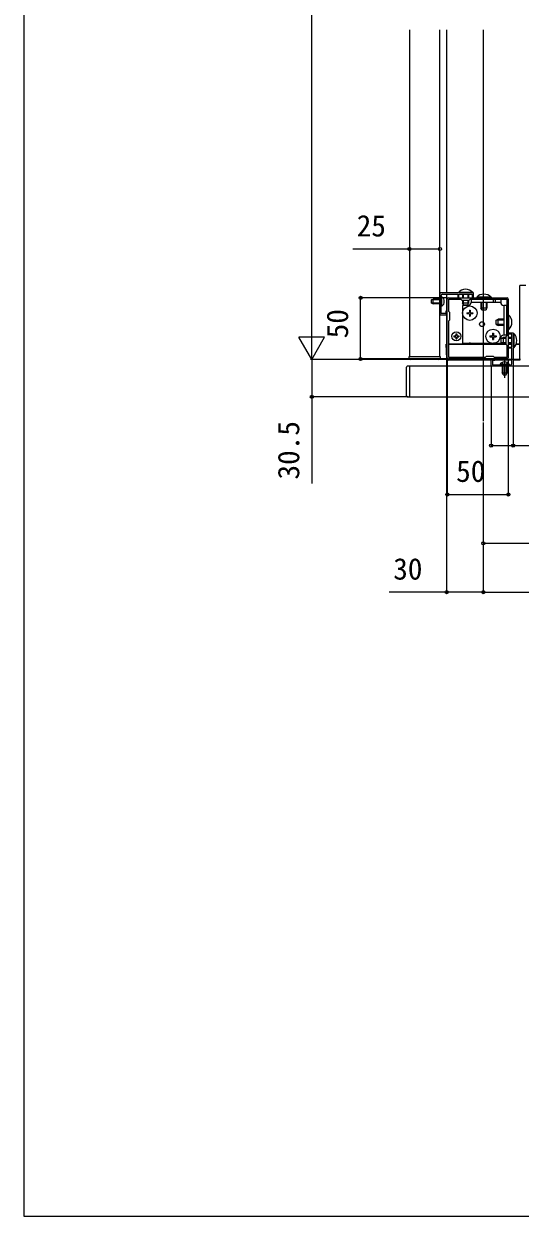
# Model space of a CAD drawing. Units: millimetres, scale not verified. Extents: x -1050 to 1050, y -1565 to 1556.
# Drawn here: x -1050 to -643, y -1565 to -589 of the extents above; entities that cross this region are included whole.
import ezdxf
from ezdxf.enums import TextEntityAlignment as Align

# ---------------------------------------------------------------- set-up
doc = ezdxf.new("R2010")
doc.units = ezdxf.units.MM
doc.header["$LTSCALE"] = 8
for name, color, linetype in [('0-3_YKK_11', 7, 'Continuous'), ('0-4_YKK_12', 2, 'Continuous'), ('0-5_YKK_13', 4, 'Continuous'), ('0-6_YKK_D', 6, 'Continuous'), ('0-7_YKK_ZWAK', 7, 'Continuous')]:
    doc.layers.add(name, color=color, linetype=linetype)
doc.styles.add('ＭＳ ゴシック', font='')
doc.styles.get('ＭＳ ゴシック').set_extended_font_data('MS Gothic')

msp = doc.modelspace()

# ---------------------------------------------------------------- linework, layer by layer
at = {"layer": '0-3_YKK_11'}
for p, q in [((-703.001, -862), (-703.001, -814)), ((-702.001, -813), (-654.001, -813)), ((-653.001, -814), (-653.001, -862)), ((-654.001, -863), (-702.001, -863))]:
    msp.add_line(p, q, dxfattribs=at)
for points in [[(-681.501, -809), (-709.001, -809), (-709.001, -827), (-703.501, -827), (-703.501, -824), (-704.301, -824), (-704.301, -825.9), (-707.901, -825.9), (-707.901, -816.458), (-708.021, -816.275), (-708.021, -815.725), (-707.901, -815.542), (-707.901, -811.1)], [(-706.901, -810.1), (-694.201, -810.1), (-694.201, -812.5), (-693.401, -812.5), (-693.401, -810.1), (-688.459, -810.1), (-688.276, -809.98), (-687.726, -809.98), (-687.543, -810.1), (-682.601, -810.1), (-682.601, -812.5), (-681.501, -812.5), (-681.501, -809)], [(-649.001, -841.5), (-649.001, -869), (-667.001, -869), (-667.001, -863.5), (-664.001, -863.5), (-664.001, -864.3), (-665.901, -864.3), (-665.901, -867.9), (-656.459, -867.9), (-656.276, -868.02), (-655.726, -868.02), (-655.543, -867.9), (-651.101, -867.9)], [(-650.101, -866.9), (-650.101, -854.2), (-652.501, -854.2), (-652.501, -853.4), (-650.101, -853.4), (-650.101, -848.458), (-649.981, -848.275), (-649.981, -847.725), (-650.101, -847.542), (-650.101, -842.6), (-652.501, -842.6), (-652.501, -841.5), (-649.001, -841.5)]]:
    msp.add_lwpolyline(points, dxfattribs=at)
msp.add_lwpolyline([(-684.201, -814.2), (-654.201, -814.2), (-654.201, -844.2), (-655.001, -845), (-655.001, -851), (-654.201, -851.8), (-654.201, -861.8), (-664.201, -861.8), (-665.001, -861), (-671.001, -861), (-671.801, -861.8), (-701.801, -861.8), (-701.801, -831.8), (-701.001, -831), (-701.001, -825), (-701.801, -824.2), (-701.801, -814.2), (-691.801, -814.2), (-691.001, -815), (-685.001, -815)], close=True, dxfattribs=at)
for centre, start, end in [((-706.901, -811.1), 90.00001, 179.99999), ((-702.001, -814), 90.00001, 179.99999), ((-654.001, -814), 0.00001, 89.99999), ((-702.001, -862), 180.00001, 269.99999), ((-654.001, -862), 270.00001, 359.99999), ((-651.101, -866.9), 270.00001, 359.99999)]:
    msp.add_arc(centre, 1, start, end, dxfattribs=at)
at = {"layer": '0-4_YKK_12'}
for p, q in [((-734, -593.602), (-734, -861)), ((-709, -861), (-709, -593.602)), ((-703.501, -593.602), (-703.501, -809)), ((-673.501, -593.602), (-673.501, -914)), ((-638.501, -803), (-643.501, -803)), ((-643.501, -851), (-643.501, -803)), ((-701.801, -851), (-654.974, -851)), ((-653.001, -851), (-650.101, -851)), ((-646.567, -851), (-643.501, -851))]:
    msp.add_line(p, q, dxfattribs=at)
for points in [[(-703.501, -810.1), (-703.501, -851), (-703.001, -851)], [(-173.758, -869), (-734.001, -869), (-734.001, -894), (-173.758, -894)]]:
    msp.add_lwpolyline(points, dxfattribs=at)
at = {"layer": '0-5_YKK_13'}
for p, q in [((-682.101, -809), (-693.901, -809)), ((-690.501, -810.1), (-690.501, -813)), ((-689.847, -810.1), (-689.847, -813)), ((-686.155, -810.1), (-686.155, -813)), ((-685.501, -810.1), (-685.501, -813)), ((-682.101, -808.491), (-682.101, -809)), ((-715.901, -814.7), (-714.501, -814)), ((-715.901, -817.3), (-715.901, -814.7)), ((-715.901, -817.3), (-714.501, -818)), ((-709.001, -814.654), (-715.809, -814.654)), ((-709.001, -817.346), (-715.809, -817.346)), ((-709.001, -814), (-714.501, -814)), ((-707.901, -819.75), (-707.901, -812.25)), ((-707.392, -819.75), (-707.901, -819.75)), ((-690.501, -815), (-690.501, -817.3)), ((-689.701, -819), (-690.501, -817.3)), ((-690.501, -819.2), (-690.501, -850.5)), ((-686.001, -819.2), (-690.501, -819.2)), ((-689.847, -815), (-689.847, -818.69)), ((-686.301, -819), (-689.701, -819)), ((-686.301, -819), (-685.501, -817.3)), ((-686.155, -815), (-686.155, -818.69)), ((-683.501, -814.2), (-659.201, -814.2)), ((-683.501, -814.2), (-683.501, -816.7)), ((-659.201, -816.7), (-683.501, -816.7)), ((-667.101, -813), (-678.901, -813)), ((-675.501, -816.7), (-675.501, -821.3)), ((-674.847, -816.7), (-674.847, -822.69)), ((-671.155, -816.7), (-671.155, -822.69)), ((-667.101, -812.491), (-667.101, -813)), ((-665.367, -814.2), (-665.367, -816.7)), ((-663.635, -814.2), (-663.635, -816.7)), ((-659.201, -814.2), (-659.201, -816.7)), ((-656.701, -819.2), (-656.701, -843.5)), ((-687.001, -825.15), (-687.001, -825.85)), ((-687.001, -825.15), (-685.351, -825.15)), ((-687.001, -825.85), (-685.351, -825.85)), ((-684.851, -823), (-684.151, -823)), ((-684.851, -823), (-684.851, -824.65)), ((-684.851, -826.35), (-684.851, -828)), ((-684.851, -828), (-684.151, -828)), ((-684.151, -823), (-684.151, -824.65)), ((-684.151, -826.35), (-684.151, -828)), ((-683.651, -825.15), (-682.001, -825.15)), ((-683.651, -825.85), (-682.001, -825.85)), ((-682.001, -825.15), (-682.001, -825.85)), ((-674.701, -823), (-675.501, -821.3)), ((-671.301, -823), (-674.701, -823)), ((-671.301, -823), (-670.501, -821.3)), ((-653.001, -838.9), (-653.001, -827.1)), ((-663.001, -831.3), (-661.301, -830.5)), ((-663.001, -834.7), (-663.001, -831.3)), ((-663.001, -834.7), (-661.301, -835.5)), ((-656.701, -831.154), (-662.691, -831.154)), ((-656.701, -834.846), (-662.691, -834.846)), ((-656.701, -830.5), (-661.301, -830.5)), ((-652.492, -838.9), (-653.001, -838.9)), ((-697.551, -844.15), (-697.551, -844.85)), ((-697.551, -844.15), (-696.351, -844.15)), ((-697.551, -844.85), (-696.351, -844.85)), ((-695.851, -842.45), (-695.151, -842.45)), ((-695.851, -842.45), (-695.851, -843.65)), ((-695.851, -845.35), (-695.851, -846.55)), ((-695.851, -846.55), (-695.151, -846.55)), ((-695.151, -842.45), (-695.151, -843.65)), ((-695.151, -845.35), (-695.151, -846.55)), ((-694.651, -844.15), (-693.451, -844.15)), ((-694.651, -844.85), (-693.451, -844.85)), ((-693.451, -844.15), (-693.451, -844.85)), ((-668.001, -844.15), (-668.001, -844.85)), ((-668.001, -844.15), (-666.351, -844.15)), ((-668.001, -844.85), (-666.351, -844.85)), ((-665.851, -842), (-665.151, -842)), ((-665.851, -842), (-665.851, -843.65)), ((-665.851, -845.35), (-665.851, -847)), ((-665.851, -847), (-665.151, -847)), ((-665.151, -842), (-665.151, -843.65)), ((-665.151, -845.35), (-665.151, -847)), ((-664.651, -844.15), (-663.001, -844.15)), ((-664.651, -844.85), (-663.001, -844.85)), ((-663.001, -844.15), (-663.001, -844.85)), ((-659.201, -846), (-659.201, -850.5)), ((-659.001, -846.3), (-657.301, -845.5)), ((-659.001, -846.3), (-659.001, -849.7)), ((-655.001, -846.154), (-658.691, -846.154)), ((-654.201, -843.5), (-656.701, -843.5)), ((-650.101, -845.5), (-653.001, -845.5)), ((-650.101, -846.154), (-653.001, -846.154)), ((-648.492, -842.1), (-649.001, -842.1)), ((-649.001, -842.1), (-649.001, -853.9)), ((-654.974, -851), (-701.801, -851)), ((-685.367, -850.5), (-690.501, -850.5)), ((-665.367, -850.5), (-683.635, -850.5)), ((-659.201, -850.5), (-663.635, -850.5)), ((-659.001, -849.7), (-657.301, -850.5)), ((-655.001, -849.846), (-658.691, -849.846)), ((-655.001, -850.5), (-657.301, -850.5)), ((-650.101, -849.846), (-653.001, -849.846)), ((-650.101, -850.5), (-653.001, -850.5)), ((-650.101, -851), (-653.001, -851)), ((-643.501, -851), (-646.567, -851)), ((-643.501, -863), (-643.501, -851)), ((-735.562, -868.795), (-734.001, -868.7)), ((-734.301, -861), (-708.701, -861)), ((-734.205, -862.561), (-734.301, -861)), ((-734.001, -868.7), (-734.001, -894.3)), ((-732.908, -863.5), (-733.207, -863.5)), ((-710.094, -863.5), (-732.908, -863.5)), ((-709.795, -863.5), (-710.094, -863.5)), ((-708.701, -861), (-708.796, -862.561)), ((-667.001, -864), (-702.265, -864)), ((-650.101, -864), (-664.001, -864)), ((-659.751, -867.391), (-659.751, -867.9)), ((-659.751, -867.9), (-652.251, -867.9)), ((-656.001, -862.9), (-656.001, -878.4)), ((-643.501, -864), (-649.001, -864)), ((-643.501, -863), (-643.501, -864)), ((-643.001, -863.5), (-643.501, -863.5)), ((-736.501, -870.093), (-736.501, -869.794)), ((-736.501, -892.907), (-736.501, -870.093)), ((-657.301, -875.9), (-658.001, -874.5)), ((-657.347, -869), (-657.347, -875.809)), ((-657.301, -875.9), (-654.701, -875.9)), ((-654.701, -875.9), (-654.001, -874.5)), ((-654.655, -869), (-654.655, -875.809)), ((-654.001, -869), (-654.001, -874.5)), ((-736.501, -893.206), (-736.501, -892.907)), ((-734.001, -894.3), (-735.562, -894.205))]:
    msp.add_line(p, q, dxfattribs=at)
for points in [[(-682.101, -808.491), (-693.901, -808.491), (-693.901, -809)], [(-709.001, -818), (-714.501, -818), (-714.501, -814)], [(-707.392, -819.75), (-707.392, -812.25), (-707.901, -812.25)], [(-685.501, -815), (-685.501, -817.3), (-690.501, -817.3)], [(-667.101, -812.491), (-678.901, -812.491), (-678.901, -813)], [(-670.501, -816.7), (-670.501, -821.3), (-675.501, -821.3)], [(-654.201, -843.5), (-654.201, -819.2), (-656.701, -819.2)], [(-652.492, -838.9), (-652.492, -827.1), (-653.001, -827.1)], [(-656.701, -835.5), (-661.301, -835.5), (-661.301, -830.5)], [(-655.001, -845.5), (-657.301, -845.5), (-657.301, -850.5)], [(-648.492, -842.1), (-648.492, -853.9), (-649.001, -853.9)], [(-703.263, -863.061), (-704.001, -851), (-702.999, -851)], [(-659.751, -867.391), (-652.251, -867.391), (-652.251, -867.9)], [(-658.051, -865.891), (-657.146, -867.746), (-656.001, -868.355)], [(-653.951, -865.891), (-654.856, -867.746), (-656.001, -868.355)], [(-658.001, -869), (-658.001, -874.5), (-654.001, -874.5)]]:
    msp.add_lwpolyline(points, dxfattribs=at)
for centre, radius in [((-684.501, -825.5), 5.9), ((-674.501, -834.5), 2), ((-665.501, -844.5), 5.9), ((-695.501, -844.5), 3.75)]:
    msp.add_circle(centre, radius, dxfattribs=at)
for centre, radius, start, end in [((-688.001, -814.232), 8.232, 44.2189, 135.7811), ((-673.001, -818.232), 8.232, 44.2189, 135.7811), ((-709.928, -816), 4.527, 304.06671, 55.93329), ((-686.001, -816.7), 2.5, 270, 0), ((-656.701, -816.7), 2.5, 180, 270), ((-685.351, -824.65), 0.5, 270, 0), ((-685.351, -826.35), 0.5, 0, 90), ((-683.651, -824.65), 0.5, 180, 270), ((-683.651, -826.35), 0.5, 90, 180), ((-658.233, -833), 8.232, 314.2189, 45.7811), ((-696.351, -843.65), 0.5, 270, 0), ((-696.351, -845.35), 0.5, 0, 90), ((-694.651, -843.65), 0.5, 180, 270), ((-694.651, -845.35), 0.5, 90, 180), ((-666.351, -843.65), 0.5, 270, 0), ((-666.351, -845.35), 0.5, 0, 90), ((-664.651, -843.65), 0.5, 180, 270), ((-664.651, -845.35), 0.5, 90, 180), ((-656.701, -846), 2.5, 90, 180), ((-654.233, -848), 8.232, 314.2189, 45.7811), ((-684.501, -851), 1, 30, 150), ((-664.501, -851), 1, 30, 150), ((-735.501, -869.794), 1, 93.5, 180), ((-733.207, -862.5), 1, 183.5, 270), ((-709.795, -862.5), 1, 270, 356.5), ((-702.265, -863), 1, 183.5, 270), ((-656.001, -869.927), 4.527, 34.06671, 145.93329), ((-735.501, -893.206), 1, 180, 266.5)]:
    msp.add_arc(centre, radius, start, end, dxfattribs=at)
at = {"layer": '0-6_YKK_D'}
for p, q in [((-814, -842.5), (-814, -174.5)), ((-703, -813), (-775, -813)), ((-774, -863), (-774, -813)), ((-814, -863.5), (-814, -827.127)), ((-814, -863.5), (-824.5, -845.313)), ((-803.5, -845.313), (-824.5, -845.313)), ((-814, -863.5), (-803.5, -845.313)), ((-703.501, -852), (-703.501, -1055)), ((-644.001, -863.5), (-815, -863.5)), ((-644.001, -863.5), (-815, -863.5)), ((-703, -863), (-775, -863)), ((-703.001, -863), (-703.001, -975)), ((-653.001, -863), (-653.001, -975)), ((-667.001, -869.5), (-667.001, -935)), ((-649.001, -869.5), (-649.001, -935)), ((-735.001, -894), (-815, -894)), ((-673.501, -915), (-673.501, -1055)), ((-673.501, -915), (-673.501, -1055)), ((-673.501, -937.33), (-673.501, -1015)), ((-703.001, -974), (-653.001, -974)), ((-673.501, -1014), (646.499, -1014)), ((-673.501, -1054), (807.499, -1054))]:
    msp.add_line(p, q, dxfattribs=at)
for points in [[(-709, -773), (-734, -773), (-780.464, -773)], [(-814, -863.5), (-814, -894), (-814, -965.009)], [(-667.001, -934), (-649.001, -934), (-604.31, -934)], [(-673.501, -1054), (-703.501, -1054), (-750.51, -1054)]]:
    msp.add_lwpolyline(points, dxfattribs=at)
for centre in [(-734, -773), (-709, -773), (-774, -813), (-774, -863), (-814, -894), (-667.001, -934), (-649.001, -934), (-703.001, -974), (-653.001, -974), (-673.501, -1014), (-703.501, -1054), (-673.501, -1054), (-673.501, -1054)]:
    msp.add_circle(centre, 1.275, dxfattribs=at)
at = {"layer": '0-7_YKK_ZWAK'}
msp.add_line((-1050, 1495), (-1050, -1565), dxfattribs=at)
msp.add_lwpolyline([(-1050, -1565), (1050, -1565), (1050, 1495)], dxfattribs=at)

# ---------------------------------------------------------------- texts
at = {"layer": '0-6_YKK_D', "style": 'ＭＳ ゴシック'}
for s, p in [('25', (-777.236, -768)), ('50', (-695.728, -969)), ('30', (-747.283, -1049))]:
    msp.add_text(s, height=17.6, dxfattribs=at).set_placement(p, align=Align.BOTTOM_LEFT)
for s, p in [('50', (-779, -846.146)), ('30.5', (-819, -961.782))]:
    msp.add_text(s, height=17.6, rotation=90, dxfattribs=at).set_placement(p, align=Align.BOTTOM_LEFT)

doc.saveas('drawing.dxf')
